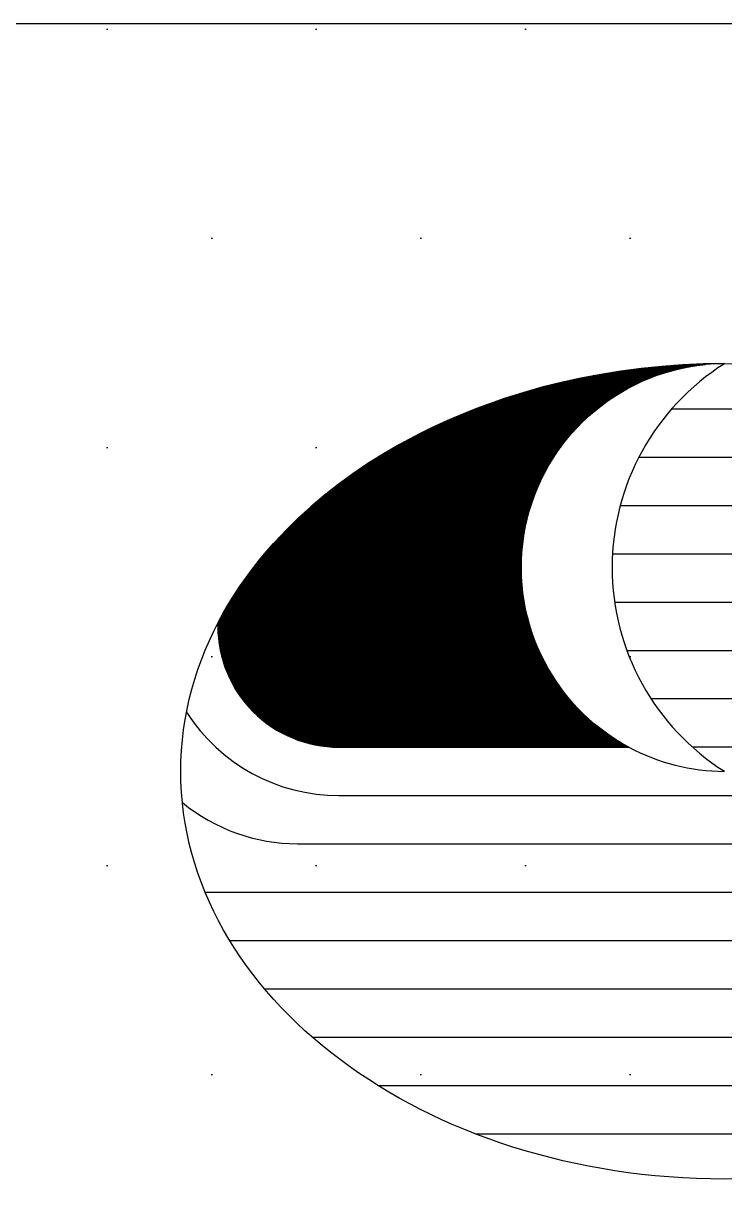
# Model space of a CAD drawing. Header units: millimetres. Extents: x 909 to 159266, y 137 to 21462.
# Drawn here: x 34930.7 to 35021.1, y 11707.7 to 11859.3 of the extents above; entities that cross this region are included whole.
import ezdxf

# ---------------------------------------------------------------- set-up
doc = ezdxf.new("R2010")
doc.units = ezdxf.units.MM
doc.header["$LTSCALE"] = 50
doc.header["$MEASUREMENT"] = 0
doc.layers.add('1', color=1, linetype='Continuous')
doc.layers.add('DIM', color=7, linetype='Continuous')

msp = doc.modelspace()

# ---------------------------------------------------------------- hatches: boundary and pattern name
h = msp.add_hatch()
h.set_pattern_fill('DOTS', color=3, scale=17)
h.set_pattern_definition([(0, (-106068.216, 86937.806), (13.49375, 26.9875), [0, -26.9875])])
h.paths.add_polyline_path([(34015.02, 11859.33), (36315.02, 11859.33), (36315.02, 11659.33), (34015.02, 11659.33)])

# ---------------------------------------------------------------- linework, layer by layer
at = {"color": 4}
for points in [[(35014.33, 11809.58), (35053.29, 11809.58)], [(35010.09, 11803.35), (35065.88, 11803.35)], [(35007.7, 11797.11), (35074.35, 11797.11)], [(35006.7, 11790.87), (35080.49, 11790.87)], [(35006.98, 11784.64), (35084.98, 11784.64)], [(35008.56, 11778.4), (35088.15, 11778.4)], [(34954.14, 11747.22), (35033.74, 11747.22)], [(34957.31, 11740.98), (35035.32, 11740.98)], [(34961.8, 11734.75), (35035.6, 11734.75)], [(34967.95, 11728.51), (35034.6, 11728.51)], [(34976.42, 11722.28), (35032.2, 11722.28)], [(34989.01, 11716.04), (35027.97, 11716.04)]]:
    msp.add_lwpolyline(points, dxfattribs=at)
for points in [[(35091.1, 11766.84, 0.173746), (35076.25, 11772.17), (35011.68, 11772.17)], [(34951.73, 11770.43, 0.255214), (34971.4, 11759.69), (35025.28, 11759.69)], [(35090.57, 11755.19, 0.255214), (35070.89, 11765.93), (35017.02, 11765.93)], [(34951.2, 11758.78, 0.173746), (34966.05, 11753.46), (35030.62, 11753.46)]]:
    msp.add_lwpolyline(points, format="xyb", dxfattribs=at)
for centre, radius, start, end in [((35037.77, 11789.12), 31.12, 122.2912, 237.7088), ((35021.24, 11789.12), 26.31, 241.8209, 269.7921)]:
    msp.add_arc(centre, radius, start, end, dxfattribs=at)
msp.add_ellipse((35021.15, 11762.81), major_axis=(70.16, 0), ratio=0.75, dxfattribs=at)
at = {"layer": '1', "color": 5}
for p, q in [((35014.79, 11814.62), (35015.42, 11815.25)), ((35014.97, 11814.67), (35015.56, 11815.26)), ((35015.15, 11814.71), (35015.71, 11815.27)), ((35015.33, 11814.76), (35015.86, 11815.28)), ((35015.51, 11814.8), (35016, 11815.29)), ((35015.69, 11814.84), (35016.15, 11815.29)), ((35015.86, 11814.87), (35016.29, 11815.3)), ((35016.04, 11814.91), (35016.44, 11815.31)), ((35016.21, 11814.94), (35016.58, 11815.32)), ((35016.38, 11814.98), (35016.73, 11815.32)), ((35016.55, 11815.01), (35016.87, 11815.33)), ((35016.72, 11815.04), (35017.02, 11815.34)), ((35016.88, 11815.06), (35017.16, 11815.34)), ((35017.05, 11815.09), (35017.3, 11815.35)), ((35017.21, 11815.12), (35017.45, 11815.36)), ((35017.37, 11815.14), (35017.59, 11815.36)), ((35017.53, 11815.17), (35017.74, 11815.37)), ((35017.69, 11815.19), (35017.88, 11815.37)), ((35017.85, 11815.21), (35018.02, 11815.38)), ((35018.01, 11815.23), (35018.16, 11815.38)), ((35018.17, 11815.25), (35018.31, 11815.39)), ((35018.32, 11815.27), (35018.45, 11815.39)), ((35018.48, 11815.28), (35018.59, 11815.39)), ((35018.63, 11815.3), (35018.73, 11815.4)), ((34960.33, 11770.5), (35003.58, 11813.75)), ((34960.4, 11770.43), (35003.75, 11813.79)), ((34960.47, 11770.37), (35003.92, 11813.82)), ((34960.54, 11770.3), (35004.09, 11813.85)), ((34960.61, 11770.23), (35004.26, 11813.88)), ((34960.68, 11770.16), (35004.43, 11813.91)), ((34960.75, 11770.1), (35004.6, 11813.94)), ((34960.82, 11770.03), (35004.77, 11813.97)), ((34960.9, 11769.96), (35004.94, 11814)), ((34960.97, 11769.9), (35005.1, 11814.03)), ((34961.04, 11769.83), (35005.27, 11814.06)), ((34961.12, 11769.77), (35005.44, 11814.09)), ((34961.19, 11769.71), (35005.6, 11814.12)), ((34961.26, 11769.64), (35005.77, 11814.15)), ((34961.34, 11769.58), (35005.93, 11814.18)), ((34961.41, 11769.52), (35006.1, 11814.2)), ((34961.49, 11769.45), (35006.26, 11814.23)), ((34961.56, 11769.39), (35006.43, 11814.26)), ((34961.64, 11769.33), (35006.59, 11814.28)), ((34961.72, 11769.27), (35006.76, 11814.31)), ((34961.8, 11769.21), (35006.92, 11814.34)), ((34961.87, 11769.15), (35007.08, 11814.36)), ((34961.95, 11769.09), (35007.25, 11814.39)), ((34962.03, 11769.03), (35007.41, 11814.41)), ((34962.11, 11768.97), (35007.57, 11814.43)), ((34962.19, 11768.91), (35007.73, 11814.46)), ((34962.27, 11768.86), (35007.89, 11814.48)), ((34962.35, 11768.8), (35008.05, 11814.5)), ((34962.43, 11768.74), (35008.21, 11814.53)), ((34962.51, 11768.69), (35008.37, 11814.55)), ((34962.59, 11768.63), (35008.53, 11814.57)), ((34962.68, 11768.57), (35008.69, 11814.59)), ((34962.76, 11768.52), (35008.85, 11814.61)), ((34962.84, 11768.46), (35009.01, 11814.64)), ((34962.92, 11768.41), (35009.17, 11814.66)), ((34963.01, 11768.36), (35009.33, 11814.68)), ((34963.09, 11768.3), (35009.49, 11814.7)), ((35003.07, 11808.14), (35009.64, 11814.72)), ((35004.37, 11809.3), (35009.8, 11814.74)), ((35005.08, 11809.88), (35009.96, 11814.75)), ((35005.65, 11810.31), (35010.11, 11814.77)), ((35006.14, 11810.66), (35010.27, 11814.79)), ((35006.58, 11810.96), (35010.43, 11814.81)), ((35006.98, 11811.23), (35010.58, 11814.83)), ((35007.36, 11811.47), (35010.74, 11814.85)), ((35007.71, 11811.68), (35010.89, 11814.86)), ((35008.05, 11811.88), (35011.05, 11814.88)), ((35008.37, 11812.06), (35011.2, 11814.9)), ((35008.68, 11812.23), (35011.36, 11814.91)), ((35008.97, 11812.39), (35011.51, 11814.93)), ((35009.26, 11812.54), (35011.66, 11814.95)), ((35009.54, 11812.68), (35011.82, 11814.96)), ((35009.81, 11812.81), (35011.97, 11814.98)), ((35010.07, 11812.94), (35012.12, 11814.99)), ((35010.33, 11813.06), (35012.28, 11815.01)), ((35010.58, 11813.17), (35012.43, 11815.02)), ((35010.82, 11813.28), (35012.58, 11815.03)), ((35011.06, 11813.38), (35012.73, 11815.05)), ((35011.3, 11813.48), (35012.88, 11815.06)), ((35011.53, 11813.57), (35013.03, 11815.08)), ((35011.75, 11813.66), (35013.19, 11815.09)), ((35011.98, 11813.74), (35013.34, 11815.1)), ((35012.2, 11813.82), (35013.49, 11815.11)), ((35012.41, 11813.9), (35013.64, 11815.13)), ((35012.62, 11813.98), (35013.79, 11815.14)), ((35012.83, 11814.05), (35013.94, 11815.15)), ((35013.04, 11814.12), (35014.09, 11815.16)), ((35013.24, 11814.18), (35014.23, 11815.17)), ((35013.45, 11814.25), (35014.38, 11815.18)), ((35013.64, 11814.31), (35014.53, 11815.19)), ((35013.84, 11814.37), (35014.68, 11815.2)), ((35014.03, 11814.42), (35014.83, 11815.21)), ((35014.23, 11814.48), (35014.98, 11815.22)), ((35014.42, 11814.53), (35015.12, 11815.23)), ((35014.6, 11814.58), (35015.27, 11815.24)), ((34958.14, 11773.27), (34997.11, 11812.24)), ((34958.19, 11773.18), (34997.3, 11812.3)), ((34958.24, 11773.1), (34997.49, 11812.35)), ((34958.3, 11773.01), (34997.68, 11812.4)), ((34958.35, 11772.93), (34997.87, 11812.45)), ((34958.41, 11772.85), (34998.05, 11812.5)), ((34958.46, 11772.77), (34998.24, 11812.54)), ((34958.52, 11772.68), (34998.42, 11812.59)), ((34958.57, 11772.6), (34998.61, 11812.64)), ((34958.63, 11772.52), (34998.79, 11812.69)), ((34958.69, 11772.44), (34998.98, 11812.73)), ((34958.75, 11772.36), (34999.16, 11812.78)), ((34958.8, 11772.28), (34999.34, 11812.82)), ((34958.86, 11772.2), (34999.53, 11812.87)), ((34958.92, 11772.12), (34999.71, 11812.91)), ((34958.98, 11772.05), (34999.89, 11812.95)), ((34959.04, 11771.97), (35000.07, 11813)), ((34959.1, 11771.89), (35000.25, 11813.04)), ((34959.16, 11771.81), (35000.43, 11813.08)), ((34959.22, 11771.74), (35000.61, 11813.12)), ((34959.29, 11771.66), (35000.79, 11813.16)), ((34959.35, 11771.59), (35000.97, 11813.2)), ((34959.41, 11771.51), (35001.14, 11813.24)), ((34959.47, 11771.44), (35001.32, 11813.28)), ((34959.54, 11771.36), (35001.5, 11813.32)), ((34959.6, 11771.29), (35001.67, 11813.36)), ((34959.66, 11771.21), (35001.85, 11813.4)), ((34959.73, 11771.14), (35002.02, 11813.44)), ((34959.79, 11771.07), (35002.2, 11813.47)), ((34959.86, 11771), (35002.37, 11813.51)), ((34959.93, 11770.92), (35002.55, 11813.55)), ((34959.99, 11770.85), (35002.72, 11813.58)), ((34960.06, 11770.78), (35002.89, 11813.62)), ((34960.13, 11770.71), (35003.07, 11813.65)), ((34960.19, 11770.64), (35003.24, 11813.69)), ((34960.26, 11770.57), (35003.41, 11813.72)), ((34956.96, 11775.54), (34992.14, 11810.72)), ((34957.01, 11775.44), (34992.35, 11810.79)), ((34957.05, 11775.35), (34992.56, 11810.86)), ((34957.09, 11775.25), (34992.77, 11810.93)), ((34957.13, 11775.16), (34992.97, 11811)), ((34957.17, 11775.06), (34993.18, 11811.07)), ((34957.22, 11774.97), (34993.38, 11811.13)), ((34957.26, 11774.87), (34993.59, 11811.2)), ((34957.3, 11774.78), (34993.79, 11811.26)), ((34957.35, 11774.69), (34993.99, 11811.33)), ((34957.4, 11774.59), (34994.19, 11811.39)), ((34957.44, 11774.5), (34994.39, 11811.45)), ((34957.49, 11774.41), (34994.59, 11811.51)), ((34957.53, 11774.32), (34994.79, 11811.57)), ((34957.58, 11774.23), (34994.99, 11811.63)), ((34957.63, 11774.14), (34995.18, 11811.69)), ((34957.68, 11774.05), (34995.38, 11811.75)), ((34957.73, 11773.96), (34995.57, 11811.81)), ((34957.78, 11773.87), (34995.77, 11811.86)), ((34957.83, 11773.79), (34995.96, 11811.92)), ((34957.88, 11773.7), (34996.16, 11811.98)), ((34957.93, 11773.61), (34996.35, 11812.03)), ((34957.98, 11773.52), (34996.54, 11812.09)), ((34958.03, 11773.44), (34996.73, 11812.14)), ((34958.08, 11773.35), (34996.92, 11812.19)), ((34956.33, 11777.39), (34988.21, 11809.27)), ((34956.36, 11777.28), (34988.44, 11809.36)), ((34956.39, 11777.17), (34988.67, 11809.45)), ((34956.42, 11777.07), (34988.89, 11809.54)), ((34956.45, 11776.96), (34989.12, 11809.62)), ((34956.49, 11776.85), (34989.34, 11809.71)), ((34956.52, 11776.75), (34989.56, 11809.79)), ((34956.55, 11776.65), (34989.79, 11809.88)), ((34956.59, 11776.54), (34990.01, 11809.96)), ((34956.62, 11776.44), (34990.22, 11810.04)), ((34956.66, 11776.34), (34990.44, 11810.12)), ((34956.7, 11776.24), (34990.66, 11810.2)), ((34956.73, 11776.14), (34990.87, 11810.28)), ((34956.77, 11776.03), (34991.09, 11810.35)), ((34956.81, 11775.94), (34991.3, 11810.43)), ((34956.85, 11775.84), (34991.51, 11810.5)), ((34956.88, 11775.74), (34991.72, 11810.58)), ((34956.92, 11775.64), (34991.94, 11810.65)), ((34955.96, 11779.09), (34984.6, 11807.72)), ((34955.98, 11778.97), (34984.85, 11807.84)), ((34956, 11778.85), (34985.1, 11807.95)), ((34956.02, 11778.73), (34985.35, 11808.06)), ((34956.04, 11778.62), (34985.6, 11808.17)), ((34956.07, 11778.5), (34985.85, 11808.28)), ((34956.09, 11778.39), (34986.09, 11808.39)), ((34956.11, 11778.27), (34986.33, 11808.49)), ((34956.14, 11778.16), (34986.57, 11808.59)), ((34956.16, 11778.05), (34986.81, 11808.7)), ((34956.19, 11777.94), (34987.05, 11808.79)), ((34956.22, 11777.83), (34987.28, 11808.89)), ((34956.24, 11777.71), (34987.52, 11808.99)), ((34956.27, 11777.6), (34987.75, 11809.08)), ((34956.3, 11777.5), (34987.98, 11809.18)), ((34955.8, 11780.58), (34981.38, 11806.16)), ((34955.81, 11780.45), (34981.66, 11806.3)), ((34955.82, 11780.32), (34981.94, 11806.45)), ((34955.83, 11780.19), (34982.22, 11806.59)), ((34955.84, 11780.07), (34982.5, 11806.72)), ((34955.85, 11779.94), (34982.77, 11806.86)), ((34955.87, 11779.82), (34983.04, 11806.99)), ((34955.88, 11779.69), (34983.3, 11807.12)), ((34955.89, 11779.57), (34983.57, 11807.24)), ((34955.91, 11779.45), (34983.83, 11807.37)), ((34955.93, 11779.33), (34984.09, 11807.49)), ((34955.95, 11779.21), (34984.35, 11807.61)), ((34963.18, 11768.25), (35002.22, 11807.3)), ((34955.65, 11781.67), (34978.67, 11804.69)), ((34955.77, 11781.38), (34979.61, 11805.21)), ((34955.77, 11781.51), (34979.3, 11805.04)), ((34955.77, 11781.65), (34978.99, 11804.87)), ((34955.78, 11780.97), (34980.51, 11805.7)), ((34955.78, 11781.11), (34980.21, 11805.54)), ((34955.78, 11781.24), (34979.91, 11805.38)), ((34955.79, 11780.71), (34981.09, 11806.01)), ((34955.79, 11780.84), (34980.8, 11805.86)), ((34963.26, 11768.2), (35001.06, 11806)), ((34963.35, 11768.15), (35000.49, 11805.28)), ((34963.44, 11768.1), (35000.06, 11804.71)), ((34955.8, 11781.96), (34978.34, 11804.5)), ((34955.95, 11782.25), (34978.02, 11804.31)), ((34956.11, 11782.54), (34977.68, 11804.11)), ((34956.28, 11782.85), (34977.34, 11803.91)), ((34956.45, 11783.16), (34976.99, 11803.7)), ((34956.63, 11783.47), (34976.64, 11803.48)), ((34956.81, 11783.8), (34976.27, 11803.26)), ((34963.52, 11768.04), (34999.7, 11804.23)), ((34963.61, 11767.99), (34999.4, 11803.79)), ((34963.7, 11767.94), (34999.14, 11803.38)), ((34957.01, 11784.13), (34975.9, 11803.02)), ((34957.21, 11784.47), (34975.52, 11802.78)), ((34957.43, 11784.82), (34975.13, 11802.53)), ((34957.65, 11785.18), (34974.73, 11802.27)), ((34957.89, 11785.56), (34974.32, 11801.99)), ((34958.14, 11785.95), (34973.89, 11801.7)), ((34963.79, 11767.89), (34998.9, 11803.01)), ((34963.88, 11767.85), (34998.68, 11802.65)), ((34963.96, 11767.8), (34998.48, 11802.32)), ((34964.05, 11767.75), (34998.3, 11802)), ((34964.14, 11767.7), (34998.13, 11801.69)), ((34958.41, 11786.35), (34973.45, 11801.39)), ((34958.69, 11786.78), (34972.98, 11801.07)), ((34959, 11787.22), (34972.5, 11800.72)), ((34959.33, 11787.69), (34971.99, 11800.35)), ((34964.24, 11767.65), (34997.97, 11801.39)), ((34964.33, 11767.61), (34997.82, 11801.1)), ((34964.42, 11767.56), (34997.68, 11800.83)), ((34964.51, 11767.52), (34997.55, 11800.56)), ((34964.6, 11767.47), (34997.43, 11800.29)), ((34959.69, 11788.19), (34971.45, 11799.95)), ((34960.1, 11788.73), (34970.88, 11799.51)), ((34960.55, 11789.32), (34970.25, 11799.02)), ((34964.7, 11767.43), (34997.31, 11800.04)), ((34964.79, 11767.38), (34997.2, 11799.79)), ((34964.88, 11767.34), (34997.09, 11799.54)), ((34964.98, 11767.3), (34996.99, 11799.3)), ((34965.08, 11767.25), (34996.89, 11799.07)), ((34965.17, 11767.21), (34996.8, 11798.84)), ((34965.27, 11767.17), (34996.71, 11798.61)), ((34961.07, 11789.98), (34969.55, 11798.46)), ((34961.69, 11790.74), (34968.75, 11797.8)), ((34965.36, 11767.13), (34996.62, 11798.39)), ((34965.46, 11767.09), (34996.54, 11798.17)), ((34965.56, 11767.05), (34996.46, 11797.95)), ((34965.66, 11767.01), (34996.39, 11797.74)), ((34965.76, 11766.97), (34996.32, 11797.53)), ((34965.86, 11766.93), (34996.25, 11797.32)), ((34965.96, 11766.9), (34996.18, 11797.12)), ((34962.51, 11791.7), (34967.76, 11796.94)), ((34966.06, 11766.86), (34996.12, 11796.92)), ((34966.16, 11766.82), (34996.06, 11796.72)), ((34966.26, 11766.79), (34996, 11796.52)), ((34966.37, 11766.75), (34995.94, 11796.33)), ((34966.47, 11766.72), (34995.89, 11796.14)), ((34966.57, 11766.68), (34995.84, 11795.95)), ((34966.68, 11766.65), (34995.79, 11795.76)), ((34966.78, 11766.62), (34995.74, 11795.58)), ((34963.89, 11793.22), (34966.19, 11795.52)), ((34966.89, 11766.59), (34995.69, 11795.39)), ((34966.99, 11766.55), (34995.65, 11795.21)), ((34967.1, 11766.52), (34995.61, 11795.03)), ((34967.21, 11766.49), (34995.57, 11794.85)), ((34967.32, 11766.46), (34995.53, 11794.68)), ((34967.43, 11766.43), (34995.49, 11794.5)), ((34967.54, 11766.41), (34995.46, 11794.33)), ((34967.65, 11766.38), (34995.42, 11794.16)), ((34967.76, 11766.35), (34995.39, 11793.99)), ((34967.87, 11766.33), (34995.36, 11793.82)), ((34967.98, 11766.3), (34995.33, 11793.65)), ((34968.09, 11766.28), (34995.3, 11793.48)), ((34968.21, 11766.25), (34995.27, 11793.32)), ((34968.32, 11766.23), (34995.25, 11793.15)), ((34968.44, 11766.21), (34995.22, 11792.99)), ((34968.55, 11766.18), (34995.2, 11792.83)), ((34968.67, 11766.16), (34995.18, 11792.67)), ((34968.79, 11766.14), (34995.15, 11792.51)), ((34968.91, 11766.12), (34995.13, 11792.35)), ((34969.03, 11766.11), (34995.12, 11792.2)), ((34969.15, 11766.09), (34995.1, 11792.04)), ((34969.27, 11766.07), (34995.08, 11791.89)), ((34969.39, 11766.05), (34995.07, 11791.73)), ((34969.51, 11766.04), (34995.05, 11791.58)), ((34969.63, 11766.03), (34995.04, 11791.43)), ((34969.76, 11766.01), (34995.02, 11791.28)), ((34969.88, 11766), (34995.01, 11791.13)), ((34970.01, 11765.99), (34995, 11790.98)), ((34970.14, 11765.98), (34994.99, 11790.83)), ((34970.27, 11765.97), (34994.98, 11790.68)), ((34970.4, 11765.96), (34994.97, 11790.54)), ((34970.53, 11765.95), (34994.97, 11790.39)), ((34970.66, 11765.95), (34994.96, 11790.25)), ((34970.79, 11765.94), (34994.95, 11790.1)), ((34970.92, 11765.94), (34994.95, 11789.96)), ((34971.06, 11765.93), (34994.94, 11789.82)), ((34971.19, 11765.93), (34994.94, 11789.68)), ((34971.33, 11765.93), (34994.94, 11789.54)), ((34971.47, 11765.93), (34994.94, 11789.4)), ((34971.61, 11765.93), (34994.94, 11789.26)), ((34971.74, 11765.93), (34994.94, 11789.12)), ((34971.88, 11765.93), (34994.94, 11788.98)), ((34972.02, 11765.93), (34994.94, 11788.85)), ((34972.16, 11765.93), (34994.94, 11788.71)), ((34972.29, 11765.93), (34994.94, 11788.58)), ((34972.43, 11765.93), (34994.94, 11788.44)), ((34972.57, 11765.93), (34994.95, 11788.31)), ((34972.71, 11765.93), (34994.95, 11788.17)), ((34972.85, 11765.93), (34994.96, 11788.04)), ((34972.98, 11765.93), (34994.96, 11787.91)), ((34973.12, 11765.93), (34994.97, 11787.78)), ((34973.26, 11765.93), (34994.98, 11787.65)), ((34973.4, 11765.93), (34994.98, 11787.52)), ((34973.53, 11765.93), (34994.99, 11787.39)), ((34973.67, 11765.93), (34995, 11787.26)), ((34973.81, 11765.93), (34995.01, 11787.13)), ((34973.95, 11765.93), (34995.02, 11787)), ((34974.09, 11765.93), (34995.03, 11786.88)), ((34974.22, 11765.93), (34995.04, 11786.75)), ((34974.36, 11765.93), (34995.05, 11786.62)), ((34974.5, 11765.93), (34995.07, 11786.5)), ((34974.64, 11765.93), (34995.08, 11786.37)), ((34974.77, 11765.93), (34995.09, 11786.25)), ((34974.91, 11765.93), (34995.11, 11786.12)), ((34975.05, 11765.93), (34995.12, 11786)), ((34975.19, 11765.93), (34995.14, 11785.88)), ((34975.33, 11765.93), (34995.15, 11785.75)), ((34975.46, 11765.93), (34995.17, 11785.63)), ((34975.6, 11765.93), (34995.18, 11785.51)), ((34975.74, 11765.93), (34995.2, 11785.39)), ((34975.88, 11765.93), (34995.22, 11785.27)), ((34976.02, 11765.93), (34995.24, 11785.15)), ((34976.15, 11765.93), (34995.26, 11785.03)), ((34976.29, 11765.93), (34995.27, 11784.91)), ((34976.43, 11765.93), (34995.29, 11784.79)), ((34976.57, 11765.93), (34995.31, 11784.68)), ((34976.7, 11765.93), (34995.33, 11784.56)), ((34976.84, 11765.93), (34995.35, 11784.44)), ((34976.98, 11765.93), (34995.38, 11784.33)), ((34977.12, 11765.93), (34995.4, 11784.21)), ((34977.26, 11765.93), (34995.42, 11784.09)), ((34977.39, 11765.93), (34995.44, 11783.98)), ((34977.53, 11765.93), (34995.47, 11783.86)), ((34977.67, 11765.93), (34995.49, 11783.75)), ((34977.81, 11765.93), (34995.51, 11783.64)), ((34977.94, 11765.93), (34995.54, 11783.52)), ((34978.08, 11765.93), (34995.56, 11783.41)), ((34978.22, 11765.93), (34995.59, 11783.3)), ((34978.36, 11765.93), (34995.61, 11783.19)), ((34978.5, 11765.93), (34995.64, 11783.07)), ((34978.63, 11765.93), (34995.67, 11782.96)), ((34978.77, 11765.93), (34995.69, 11782.85)), ((34978.91, 11765.93), (34995.72, 11782.74)), ((34979.05, 11765.93), (34995.75, 11782.63)), ((34979.18, 11765.93), (34995.78, 11782.52)), ((34979.32, 11765.93), (34995.81, 11782.41)), ((34979.46, 11765.93), (34995.83, 11782.3)), ((34979.6, 11765.93), (34995.86, 11782.19)), ((34979.74, 11765.93), (34995.89, 11782.09)), ((34979.87, 11765.93), (34995.92, 11781.98)), ((34980.01, 11765.93), (34995.95, 11781.87)), ((34980.15, 11765.93), (34995.98, 11781.76)), ((34980.29, 11765.93), (34996.02, 11781.66)), ((34980.42, 11765.93), (34996.05, 11781.55)), ((34980.56, 11765.93), (34996.08, 11781.45)), ((34980.7, 11765.93), (34996.11, 11781.34)), ((34980.84, 11765.93), (34996.14, 11781.24)), ((34980.98, 11765.93), (34996.18, 11781.13)), ((34981.11, 11765.93), (34996.21, 11781.03)), ((34981.25, 11765.93), (34996.25, 11780.92)), ((34981.39, 11765.93), (34996.28, 11780.82)), ((34981.53, 11765.93), (34996.31, 11780.72)), ((34981.66, 11765.93), (34996.35, 11780.61)), ((34981.8, 11765.93), (34996.38, 11780.51)), ((34981.94, 11765.93), (34996.42, 11780.41)), ((34982.08, 11765.93), (34996.46, 11780.31)), ((34982.22, 11765.93), (34996.49, 11780.21)), ((34982.35, 11765.93), (34996.53, 11780.1)), ((34982.49, 11765.93), (34996.57, 11780)), ((34982.63, 11765.93), (34996.6, 11779.9)), ((34982.77, 11765.93), (34996.64, 11779.8)), ((34982.91, 11765.93), (34996.68, 11779.7)), ((34983.04, 11765.93), (34996.72, 11779.6)), ((34983.18, 11765.93), (34996.76, 11779.5)), ((34983.32, 11765.93), (34996.79, 11779.41)), ((34983.46, 11765.93), (34996.83, 11779.31)), ((34983.59, 11765.93), (34996.87, 11779.21)), ((34983.73, 11765.93), (34996.91, 11779.11)), ((34983.87, 11765.93), (34996.95, 11779.01)), ((34984.01, 11765.93), (34996.99, 11778.92)), ((34984.15, 11765.93), (34997.04, 11778.82)), ((34984.28, 11765.93), (34997.08, 11778.72)), ((34984.42, 11765.93), (34997.12, 11778.63)), ((34984.56, 11765.93), (34997.16, 11778.53)), ((34984.7, 11765.93), (34997.2, 11778.44)), ((34984.83, 11765.93), (34997.25, 11778.34)), ((34984.97, 11765.93), (34997.29, 11778.25)), ((34985.11, 11765.93), (34997.33, 11778.15)), ((34985.25, 11765.93), (34997.37, 11778.06)), ((34985.39, 11765.93), (34997.42, 11777.96)), ((34985.52, 11765.93), (34997.46, 11777.87)), ((34985.66, 11765.93), (34997.51, 11777.78)), ((34985.8, 11765.93), (34997.55, 11777.68)), ((34985.94, 11765.93), (34997.6, 11777.59)), ((34986.07, 11765.93), (34997.64, 11777.5)), ((34986.21, 11765.93), (34997.69, 11777.4)), ((34986.35, 11765.93), (34997.73, 11777.31)), ((34986.49, 11765.93), (34997.78, 11777.22)), ((34986.63, 11765.93), (34997.83, 11777.13)), ((34986.76, 11765.93), (34997.87, 11777.04)), ((34986.9, 11765.93), (34997.92, 11776.95)), ((34987.04, 11765.93), (34997.97, 11776.86)), ((34987.18, 11765.93), (34998.02, 11776.77)), ((34987.31, 11765.93), (34998.06, 11776.68)), ((34987.45, 11765.93), (34998.11, 11776.59)), ((34987.59, 11765.93), (34998.16, 11776.5)), ((34987.73, 11765.93), (34998.21, 11776.41)), ((34987.87, 11765.93), (34998.26, 11776.32)), ((34988, 11765.93), (34998.31, 11776.23)), ((34988.14, 11765.93), (34998.36, 11776.15)), ((34988.28, 11765.93), (34998.41, 11776.06)), ((34988.42, 11765.93), (34998.46, 11775.97)), ((34988.55, 11765.93), (34998.51, 11775.88)), ((34988.69, 11765.93), (34998.56, 11775.8)), ((34988.83, 11765.93), (34998.61, 11775.71)), ((34988.97, 11765.93), (34998.66, 11775.62)), ((34989.11, 11765.93), (34998.71, 11775.54)), ((34989.24, 11765.93), (34998.77, 11775.45)), ((34989.38, 11765.93), (34998.82, 11775.37)), ((34989.52, 11765.93), (34998.87, 11775.28)), ((34989.66, 11765.93), (34998.92, 11775.2)), ((34989.8, 11765.93), (34998.98, 11775.11)), ((34989.93, 11765.93), (34999.03, 11775.03)), ((34990.07, 11765.93), (34999.08, 11774.94)), ((34990.21, 11765.93), (34999.14, 11774.86)), ((34990.35, 11765.93), (34999.19, 11774.77)), ((34990.48, 11765.93), (34999.25, 11774.69)), ((34990.62, 11765.93), (34999.3, 11774.61)), ((34990.76, 11765.93), (34999.36, 11774.52)), ((34990.9, 11765.93), (34999.41, 11774.44)), ((34991.04, 11765.93), (34999.47, 11774.36)), ((34991.17, 11765.93), (34999.52, 11774.28)), ((34991.31, 11765.93), (34999.58, 11774.2)), ((34991.45, 11765.93), (34999.63, 11774.11)), ((34991.59, 11765.93), (34999.69, 11774.03)), ((34991.72, 11765.93), (34999.75, 11773.95)), ((34991.86, 11765.93), (34999.8, 11773.87)), ((34992, 11765.93), (34999.86, 11773.79)), ((34992.14, 11765.93), (34999.92, 11773.71)), ((34992.28, 11765.93), (34999.98, 11773.63)), ((34992.41, 11765.93), (35000.04, 11773.55)), ((34992.55, 11765.93), (35000.09, 11773.47)), ((34992.69, 11765.93), (35000.15, 11773.39)), ((34992.83, 11765.93), (35000.21, 11773.31)), ((34992.96, 11765.93), (35000.27, 11773.24)), ((34993.1, 11765.93), (35000.33, 11773.16)), ((34993.24, 11765.93), (35000.39, 11773.08)), ((34993.38, 11765.93), (35000.45, 11773)), ((34993.52, 11765.93), (35000.51, 11772.92)), ((34993.65, 11765.93), (35000.57, 11772.85)), ((34993.79, 11765.93), (35000.63, 11772.77)), ((34993.93, 11765.93), (35000.69, 11772.69)), ((34994.07, 11765.93), (35000.75, 11772.62)), ((34994.2, 11765.93), (35000.82, 11772.54)), ((34994.34, 11765.93), (35000.88, 11772.47)), ((34994.48, 11765.93), (35000.94, 11772.39)), ((34994.62, 11765.93), (35001, 11772.31)), ((34994.76, 11765.93), (35001.07, 11772.24)), ((34994.89, 11765.93), (35001.13, 11772.16)), ((34995.03, 11765.93), (35001.19, 11772.09)), ((34995.17, 11765.93), (35001.25, 11772.02)), ((34995.31, 11765.93), (35001.32, 11771.94)), ((34995.44, 11765.93), (35001.38, 11771.87)), ((34995.58, 11765.93), (35001.45, 11771.79)), ((34995.72, 11765.93), (35001.51, 11771.72)), ((34995.86, 11765.93), (35001.58, 11771.65)), ((34996, 11765.93), (35001.64, 11771.57)), ((34996.13, 11765.93), (35001.71, 11771.5)), ((34996.27, 11765.93), (35001.77, 11771.43)), ((34996.41, 11765.93), (35001.84, 11771.36)), ((34996.55, 11765.93), (35001.9, 11771.29)), ((34996.69, 11765.93), (35001.97, 11771.21)), ((34996.82, 11765.93), (35002.04, 11771.14)), ((34996.96, 11765.93), (35002.1, 11771.07)), ((34997.1, 11765.93), (35002.17, 11771)), ((34997.24, 11765.93), (35002.24, 11770.93)), ((34997.37, 11765.93), (35002.3, 11770.86)), ((34997.51, 11765.93), (35002.37, 11770.79)), ((34997.65, 11765.93), (35002.44, 11770.72)), ((34997.79, 11765.93), (35002.51, 11770.65)), ((34997.93, 11765.93), (35002.58, 11770.58)), ((34998.06, 11765.93), (35002.65, 11770.51)), ((34998.2, 11765.93), (35002.71, 11770.44)), ((34998.34, 11765.93), (35002.78, 11770.37)), ((34998.48, 11765.93), (35002.85, 11770.31)), ((34998.61, 11765.93), (35002.92, 11770.24)), ((34998.75, 11765.93), (35002.99, 11770.17)), ((34998.89, 11765.93), (35003.06, 11770.1)), ((34999.03, 11765.93), (35003.13, 11770.04)), ((34999.17, 11765.93), (35003.21, 11769.97)), ((34999.3, 11765.93), (35003.28, 11769.9)), ((34999.44, 11765.93), (35003.35, 11769.84)), ((34999.58, 11765.93), (35003.42, 11769.77)), ((34999.72, 11765.93), (35003.49, 11769.7)), ((34999.85, 11765.93), (35003.56, 11769.64)), ((34999.99, 11765.93), (35003.64, 11769.57)), ((35000.13, 11765.93), (35003.71, 11769.51)), ((35000.27, 11765.93), (35003.78, 11769.44)), ((35000.41, 11765.93), (35003.85, 11769.38)), ((35000.54, 11765.93), (35003.93, 11769.31)), ((35000.68, 11765.93), (35004, 11769.25)), ((35000.82, 11765.93), (35004.08, 11769.19)), ((35000.96, 11765.93), (35004.15, 11769.12)), ((35001.09, 11765.93), (35004.22, 11769.06)), ((35001.23, 11765.93), (35004.3, 11769)), ((35001.37, 11765.93), (35004.37, 11768.93)), ((35001.51, 11765.93), (35004.45, 11768.87)), ((35001.65, 11765.93), (35004.52, 11768.81)), ((35001.78, 11765.93), (35004.6, 11768.75)), ((35001.92, 11765.93), (35004.68, 11768.68)), ((35002.06, 11765.93), (35004.75, 11768.62)), ((35002.2, 11765.93), (35004.83, 11768.56)), ((35002.33, 11765.93), (35004.91, 11768.5)), ((35002.47, 11765.93), (35004.98, 11768.44)), ((35002.61, 11765.93), (35005.06, 11768.38)), ((35002.75, 11765.93), (35005.14, 11768.32)), ((35002.89, 11765.93), (35005.21, 11768.26)), ((35003.02, 11765.93), (35005.29, 11768.2)), ((35003.16, 11765.93), (35005.37, 11768.14)), ((35003.3, 11765.93), (35005.45, 11768.08)), ((35003.44, 11765.93), (35005.53, 11768.02)), ((35003.58, 11765.93), (35005.61, 11767.96)), ((35003.71, 11765.93), (35005.69, 11767.9)), ((35003.85, 11765.93), (35005.77, 11767.85)), ((35003.99, 11765.93), (35005.85, 11767.79)), ((35004.13, 11765.93), (35005.93, 11767.73)), ((35004.26, 11765.93), (35006.01, 11767.67)), ((35004.4, 11765.93), (35006.09, 11767.62)), ((35004.54, 11765.93), (35006.17, 11767.56)), ((35004.68, 11765.93), (35006.25, 11767.5)), ((35004.82, 11765.93), (35006.33, 11767.45)), ((35004.95, 11765.93), (35006.41, 11767.39)), ((35005.09, 11765.93), (35006.5, 11767.33)), ((35005.23, 11765.93), (35006.58, 11767.28)), ((35005.37, 11765.93), (35006.66, 11767.22)), ((35005.5, 11765.93), (35006.74, 11767.17)), ((35005.64, 11765.93), (35006.83, 11767.11)), ((35005.78, 11765.93), (35006.91, 11767.06)), ((35005.92, 11765.93), (35006.99, 11767.01)), ((35006.06, 11765.93), (35007.08, 11766.95)), ((35006.19, 11765.93), (35007.16, 11766.9)), ((35006.33, 11765.93), (35007.25, 11766.84)), ((35006.47, 11765.93), (35007.33, 11766.79)), ((35006.61, 11765.93), (35007.42, 11766.74)), ((35006.74, 11765.93), (35007.5, 11766.69)), ((35006.88, 11765.93), (35007.59, 11766.63)), ((35007.02, 11765.93), (35007.67, 11766.58)), ((35007.16, 11765.93), (35007.76, 11766.53)), ((35007.3, 11765.93), (35007.85, 11766.48)), ((35007.43, 11765.93), (35007.93, 11766.43)), ((35007.57, 11765.93), (35008.02, 11766.38)), ((35007.71, 11765.93), (35008.11, 11766.33)), ((35007.85, 11765.93), (35008.19, 11766.28)), ((35007.98, 11765.93), (35008.28, 11766.23)), ((35008.12, 11765.93), (35008.37, 11766.18)), ((35008.26, 11765.93), (35008.46, 11766.13)), ((35008.4, 11765.93), (35008.55, 11766.08)), ((35008.54, 11765.93), (35008.64, 11766.03)), ((35008.67, 11765.93), (35008.73, 11765.98)), ((35008.81, 11765.93), (35008.81, 11765.93))]:
    msp.add_line(p, q, dxfattribs=at)
at = {"layer": '1', "color": 5, "flags": 128}
msp.add_lwpolyline([(34955.77, 11781.9), (34955.77, 11781.52, 0.414214), (34971.36, 11765.93), (35008.82, 11765.93, -0.741736), (35018.7, 11815.31, 0.224896)], format="xyb", dxfattribs=at)
at = {"layer": '1', "color": 5}
msp.add_ellipse((35021.15, 11762.81), major_axis=(-70.16, 0), ratio=0.75, start_param=-1.570796, end_param=-0.363508, dxfattribs=at)
at = {"layer": 'DIM', "color": 3}
msp.add_lwpolyline([(34015.02, 11859.33), (36315.02, 11859.33), (36315.02, 11659.33), (34015.02, 11659.33)], close=True, dxfattribs=at)

doc.saveas('drawing.dxf')
